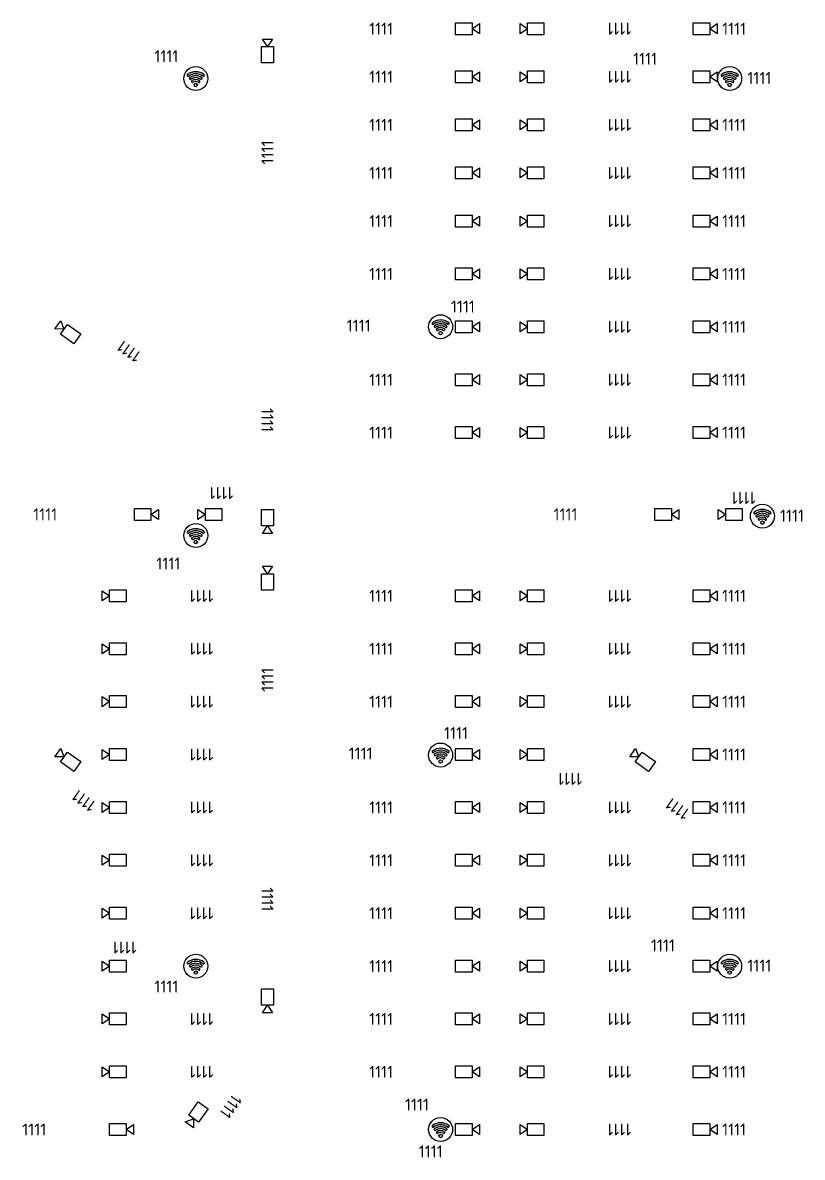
# Model space of a CAD drawing. Header units: millimetres. Extents: x -620 to 492225, y -805 to 106936.
# Drawn here: x 70311 to 102863, y 673 to 48012 of the extents above; entities that cross this region are included whole.
import ezdxf
from ezdxf.enums import TextEntityAlignment as Align

# ---------------------------------------------------------------- set-up
doc = ezdxf.new("R2010")
doc.units = ezdxf.units.MM
doc.set_wipeout_variables(frame=1)
for name, color, linetype in [('_WB_ATTR', 7, 'Continuous'), ('_WB_CAM_dome_2.8', 82, 'Continuous'), ('_WB_CAM_dome_4.0', 5, 'Continuous'), ('_WB_HIDDEN_ATTR', 7, 'Continuous'), ('_WB_WIFI_505', 5, 'Continuous')]:
    doc.layers.add(name, color=color, linetype=linetype)
doc.styles.add('WB_ISOCPEUR', font='isocpeur.ttf')

# ---------------------------------------------------------------- blocks, each defined once
blk = doc.blocks.new('camera')
at = {"layer": '_WB_ATTR', "style": 'WB_ISOCPEUR', "flags": 8}
blk.add_attdef('NAME', text='', height=250, dxfattribs=at).set_placement((619, 11), align=Align.MIDDLE_LEFT)
at = {"layer": '_WB_HIDDEN_ATTR', "style": 'WB_ISOCPEUR', "flags": 1}
for tag, p in [('MAC', (0, -671)), ('SERIAL_NUMBER', (0, -1002)), ('ICON', (0, -1333))]:
    blk.add_attdef(tag, text='', height=250, dxfattribs=at).set_placement(p, align=Align.MIDDLE_LEFT)
at = {"color": 255}
blk.add_wipeout([(0, 125), (343, 125), (343, 0), (500, 105), (500, -105), (343, 0), (343, -125), (0, -125)], dxfattribs=at)
blk.add_lwpolyline([(0, 125), (343, 125), (343, -125), (0, -125)], close=True)
blk.add_lwpolyline([(343, 0), (500, 105), (500, -105), (343, 0)])
at = {"layer": '_WB_HIDDEN_ATTR', "style": 'WB_ISOCPEUR', "flags": 1}
blk.add_attdef('IP', text='', height=250, dxfattribs=at).set_placement((0, -340), align=Align.MIDDLE_LEFT)
blk = doc.blocks.new('AP')
at = {"layer": '_WB_ATTR', "style": 'WB_ISOCPEUR', "flags": 8}
blk.add_attdef('NAME', text='', height=250, dxfattribs=at).set_placement((369, 11), align=Align.MIDDLE_LEFT)
at = {"layer": '_WB_HIDDEN_ATTR', "style": 'WB_ISOCPEUR', "flags": 1}
for tag, p in [('MAC', (-250, -753)), ('SERIAL_NUMBER', (-250, -1084)), ('ICON', (-250, -1416))]:
    blk.add_attdef(tag, text='', height=250, dxfattribs=at).set_placement(p, align=Align.MIDDLE_LEFT)
at = {"color": 255}
blk.add_wipeout([(0, 250), (-13, 250), (-22, 249), (-33, 248), (-48, 245), (-57, 243), (-71, 240), (-81, 237), (-94, 232), (-107, 226), (-121, 219), (-135, 210), (-148, 201), (-164, 188), (-172, 181), (-182, 171), (-191, 161), (-198, 152), (-205, 143), (-211, 134), (-218, 122), (-224, 111), (-230, 99), (-234, 88), (-238, 77), (-241, 65), (-244, 54), (-246, 44), (-248, 34), (-249, 18), (-250, 6), (-250, -10), (-249, -25), (-247, -41), (-244, -56), (-239, -73), (-236, -82), (-233, -92), (-226, -107), (-221, -117), (-214, -129), (-206, -142), (-197, -154), (-191, -161), (-186, -168), (-178, -176), (-172, -182), (-165, -188), (-157, -195), (-150, -200), (-143, -205), (-133, -212), (-125, -216), (-114, -223), (-104, -227), (-94, -232), (-84, -235), (-74, -239), (-63, -242), (-54, -244), (-41, -247), (-28, -248), (-14, -250), (0, -250), (16, -249), (34, -248), (51, -245), (62, -242), (78, -237), (91, -233), (108, -226), (120, -219), (130, -213), (140, -207), (151, -199), (161, -191), (173, -181), (173, -181), (187, -166), (198, -153), (198, -153), (207, -141), (211, -134), (217, -124), (223, -114), (223, -114), (228, -103), (232, -92), (238, -78), (241, -66), (244, -57), (246, -43), (248, -34), (249, -23), (250, -8), (250, 6), (249, 17), (248, 30), (247, 38), (247, 38), (246, 45), (244, 55), (242, 64), (239, 74), (236, 83), (232, 92), (226, 106), (220, 118), (212, 133), (204, 144), (199, 151), (191, 161), (186, 167), (176, 178), (165, 188), (154, 197), (146, 203), (138, 208), (127, 216), (110, 225), (96, 231), (87, 234), (81, 237), (66, 241), (59, 243), (48, 245), (38, 247), (32, 248), (21, 249), (12, 250)], dxfattribs=at)
h = blk.add_hatch(color=256)
h.dxf.hatch_style = 1
h.paths.add_polyline_path([(-171, 87, 1), (-147, 53, -0.313169), (147, 53, 1), (171, 87, 0.313169)])
h.paths.add_polyline_path([(101, -13, 1), (125, 22, 0.313169), (-125, 22, 1), (-101, -13, -0.313169)])
h.paths.add_polyline_path([(79, -44, 0.313169), (-79, -44, 1), (-55, -79, -0.313169), (55, -79, 1)])
h.paths.add_polyline_path([(36, -134, 1), (-36, -134, 1)])
for centre, radius in [((0, 0), 250), ((0, -134), 36)]:
    blk.add_circle(centre, radius)
for centre, radius, start, end in [((-159, 70), 21, 124.7778, 304.7778), ((0, -158), 299, 55.2222, 124.7778), ((0, -158), 257, 55.2222, 124.7778), ((-113, 4), 21, 124.7778, 304.7778), ((0, -158), 219, 55.2222, 124.7778), ((0, -158), 177, 55.2222, 124.7778), ((0, -158), 177, 55.2222, 124.7778), ((113, 4), 21, 235.2222, 55.2222), ((159, 70), 21, 235.2222, 55.2222), ((-67, -61), 21, 124.7778, 304.7778), ((0, -158), 139, 55.2222, 124.7778), ((0, -158), 97, 55.2222, 124.7778), ((67, -61), 21, 235.2222, 55.2222)]:
    blk.add_arc(centre, radius, start, end)
at = {"layer": '_WB_HIDDEN_ATTR', "style": 'WB_ISOCPEUR', "flags": 1}
blk.add_attdef('IP', text='', height=250, dxfattribs=at).set_placement((-250, -422), align=Align.MIDDLE_LEFT)

msp = doc.modelspace()

# ---------------------------------------------------------------- block references
at = {"layer": '_WB_CAM_dome_2.8', "color": 5}
ref = msp.add_blockref('camera', (80529, 46331), dxfattribs=dict(at, xscale=2, yscale=2, zscale=2, rotation=90))
ref.add_attrib('NAME', '1111', dxfattribs={"layer": '_WB_ATTR', "height": 500, "rotation": 90, "style": 'WB_ISOCPEUR'}).set_placement((80529, 42098), align=Align.MIDDLE_LEFT)
ref = msp.add_blockref('camera', (72591, 34823), dxfattribs=dict(at, xscale=2, yscale=2, zscale=2, rotation=144.5278637389484))
ref.add_attrib('NAME', '1111', dxfattribs={"layer": '_WB_ATTR', "height": 500, "rotation": 144.5279, "style": 'WB_ISOCPEUR'}).set_placement((75161, 34007), align=Align.MIDDLE_LEFT)
ref = msp.add_blockref('camera', (80529, 27705), dxfattribs=dict(at, xscale=2, yscale=2, zscale=2, rotation=270))
ref.add_attrib('NAME', '1111', dxfattribs={"layer": '_WB_ATTR', "height": 500, "rotation": 270, "style": 'WB_ISOCPEUR'}).set_placement((80529, 31939), align=Align.MIDDLE_LEFT)
ref = msp.add_blockref('camera', (78630, 27498), dxfattribs=dict(at, xscale=2, yscale=2, zscale=2, rotation=179.999999999996))
ref.add_attrib('NAME', '1111', dxfattribs={"layer": '_WB_ATTR', "height": 500, "rotation": 180, "style": 'WB_ISOCPEUR'}).set_placement((79109, 28389), align=Align.MIDDLE_LEFT)
ref = msp.add_blockref('camera', (100356, 27498), dxfattribs=dict(at, xscale=2, yscale=2, zscale=2, rotation=179.999999999996))
ref.add_attrib('NAME', '1111', dxfattribs={"layer": '_WB_ATTR', "height": 500, "rotation": 180, "style": 'WB_ISOCPEUR'}).set_placement((100915, 28181), align=Align.MIDDLE_LEFT)
ref = msp.add_blockref('camera', (74982, 27498), dxfattribs=dict(at, xscale=2, yscale=2, zscale=2))
ref.add_attrib('NAME', '1111', dxfattribs={"layer": '_WB_ATTR', "height": 500, "rotation": 360, "style": 'WB_ISOCPEUR'}).set_placement((70749, 27498), align=Align.MIDDLE_LEFT)
ref = msp.add_blockref('camera', (96708, 27498), dxfattribs=dict(at, xscale=2, yscale=2, zscale=2))
ref.add_attrib('NAME', '1111', dxfattribs={"layer": '_WB_ATTR', "height": 500, "rotation": 360, "style": 'WB_ISOCPEUR'}).set_placement((92475, 27498), align=Align.MIDDLE_LEFT)
ref = msp.add_blockref('camera', (80529, 24331), dxfattribs=dict(at, xscale=2, yscale=2, zscale=2, rotation=90))
ref.add_attrib('NAME', '1111', dxfattribs={"layer": '_WB_ATTR', "height": 500, "rotation": 90, "style": 'WB_ISOCPEUR'}).set_placement((80529, 20098), align=Align.MIDDLE_LEFT)
ref = msp.add_blockref('camera', (72591, 16978), dxfattribs=dict(at, xscale=2, yscale=2, zscale=2, rotation=144.5278637389484))
ref.add_attrib('NAME', '1111', dxfattribs={"layer": '_WB_ATTR', "height": 500, "rotation": 144.5279, "style": 'WB_ISOCPEUR'}).set_placement((73280, 15258), align=Align.MIDDLE_LEFT)
ref = msp.add_blockref('camera', (80529, 7705), dxfattribs=dict(at, xscale=2, yscale=2, zscale=2, rotation=270))
ref.add_attrib('NAME', '1111', dxfattribs={"layer": '_WB_ATTR', "height": 500, "rotation": 270, "style": 'WB_ISOCPEUR'}).set_placement((80529, 11939), align=Align.MIDDLE_LEFT)
ref = msp.add_blockref('camera', (77845, 2844), dxfattribs=dict(at, xscale=1.999999999999999, yscale=1.999999999999999, zscale=1.999999999999999, rotation=234.6037835549006))
ref.add_attrib('NAME', '1111', dxfattribs={"layer": '_WB_ATTR', "height": 500, "rotation": 234.6038, "style": 'WB_ISOCPEUR'}).set_placement((79298, 3205), align=Align.MIDDLE_LEFT)
at = {"layer": '_WB_CAM_dome_4.0', "color": 5}
ref = msp.add_blockref('camera', (88389, 47762), dxfattribs=dict(at, xscale=2, yscale=2, zscale=2))
ref.add_attrib('NAME', '1111', dxfattribs={"layer": '_WB_ATTR', "height": 500, "style": 'WB_ISOCPEUR'}).set_placement((84776, 47762), align=Align.MIDDLE_LEFT)
ref = msp.add_blockref('camera', (92076, 47762), dxfattribs=dict(at, xscale=2, yscale=2, zscale=2, rotation=180))
ref.add_attrib('NAME', '1111', dxfattribs={"layer": '_WB_ATTR', "height": 500, "rotation": 180, "style": 'WB_ISOCPEUR'}).set_placement((95724, 47762), align=Align.MIDDLE_LEFT)
ref = msp.add_blockref('camera', (98312, 47762), dxfattribs=dict(at, xscale=2, yscale=2, zscale=2))
ref.add_attrib('NAME', '1111', dxfattribs={"layer": '_WB_ATTR', "height": 500, "style": 'WB_ISOCPEUR'}).set_placement((99515, 47762), align=Align.MIDDLE_LEFT)
ref = msp.add_blockref('camera', (88389, 45756), dxfattribs=dict(at, xscale=2, yscale=2, zscale=2))
ref.add_attrib('NAME', '1111', dxfattribs={"layer": '_WB_ATTR', "height": 500, "style": 'WB_ISOCPEUR'}).set_placement((84776, 45756), align=Align.MIDDLE_LEFT)
ref = msp.add_blockref('camera', (92076, 45756), dxfattribs=dict(at, xscale=2, yscale=2, zscale=2, rotation=180))
ref.add_attrib('NAME', '1111', dxfattribs={"layer": '_WB_ATTR', "height": 500, "rotation": 180, "style": 'WB_ISOCPEUR'}).set_placement((95724, 45756), align=Align.MIDDLE_LEFT)
ref = msp.add_blockref('camera', (88389, 43749), dxfattribs=dict(at, xscale=2, yscale=2, zscale=2))
ref.add_attrib('NAME', '1111', dxfattribs={"layer": '_WB_ATTR', "height": 500, "style": 'WB_ISOCPEUR'}).set_placement((84776, 43749), align=Align.MIDDLE_LEFT)
ref = msp.add_blockref('camera', (92076, 43749), dxfattribs=dict(at, xscale=2, yscale=2, zscale=2, rotation=180))
ref.add_attrib('NAME', '1111', dxfattribs={"layer": '_WB_ATTR', "height": 500, "rotation": 180, "style": 'WB_ISOCPEUR'}).set_placement((95724, 43749), align=Align.MIDDLE_LEFT)
ref = msp.add_blockref('camera', (98312, 43749), dxfattribs=dict(at, xscale=2, yscale=2, zscale=2))
ref.add_attrib('NAME', '1111', dxfattribs={"layer": '_WB_ATTR', "height": 500, "style": 'WB_ISOCPEUR'}).set_placement((99515, 43749), align=Align.MIDDLE_LEFT)
ref = msp.add_blockref('camera', (88389, 41743), dxfattribs=dict(at, xscale=2, yscale=2, zscale=2))
ref.add_attrib('NAME', '1111', dxfattribs={"layer": '_WB_ATTR', "height": 500, "style": 'WB_ISOCPEUR'}).set_placement((84776, 41743), align=Align.MIDDLE_LEFT)
ref = msp.add_blockref('camera', (92076, 41743), dxfattribs=dict(at, xscale=2, yscale=2, zscale=2, rotation=180))
ref.add_attrib('NAME', '1111', dxfattribs={"layer": '_WB_ATTR', "height": 500, "rotation": 180, "style": 'WB_ISOCPEUR'}).set_placement((95724, 41743), align=Align.MIDDLE_LEFT)
ref = msp.add_blockref('camera', (98312, 41743), dxfattribs=dict(at, xscale=2, yscale=2, zscale=2))
ref.add_attrib('NAME', '1111', dxfattribs={"layer": '_WB_ATTR', "height": 500, "style": 'WB_ISOCPEUR'}).set_placement((99515, 41743), align=Align.MIDDLE_LEFT)
ref = msp.add_blockref('camera', (88389, 39736), dxfattribs=dict(at, xscale=2, yscale=2, zscale=2))
ref.add_attrib('NAME', '1111', dxfattribs={"layer": '_WB_ATTR', "height": 500, "style": 'WB_ISOCPEUR'}).set_placement((84776, 39736), align=Align.MIDDLE_LEFT)
ref = msp.add_blockref('camera', (92076, 39736), dxfattribs=dict(at, xscale=2, yscale=2, zscale=2, rotation=180))
ref.add_attrib('NAME', '1111', dxfattribs={"layer": '_WB_ATTR', "height": 500, "rotation": 180, "style": 'WB_ISOCPEUR'}).set_placement((95724, 39736), align=Align.MIDDLE_LEFT)
ref = msp.add_blockref('camera', (98312, 39736), dxfattribs=dict(at, xscale=2, yscale=2, zscale=2))
ref.add_attrib('NAME', '1111', dxfattribs={"layer": '_WB_ATTR', "height": 500, "style": 'WB_ISOCPEUR'}).set_placement((99515, 39736), align=Align.MIDDLE_LEFT)
ref = msp.add_blockref('camera', (88389, 37530), dxfattribs=dict(at, xscale=2, yscale=2, zscale=2))
ref.add_attrib('NAME', '1111', dxfattribs={"layer": '_WB_ATTR', "height": 500, "style": 'WB_ISOCPEUR'}).set_placement((84776, 37530), align=Align.MIDDLE_LEFT)
ref = msp.add_blockref('camera', (92076, 37530), dxfattribs=dict(at, xscale=2, yscale=2, zscale=2, rotation=180))
ref.add_attrib('NAME', '1111', dxfattribs={"layer": '_WB_ATTR', "height": 500, "rotation": 180, "style": 'WB_ISOCPEUR'}).set_placement((95724, 37530), align=Align.MIDDLE_LEFT)
ref = msp.add_blockref('camera', (98312, 37530), dxfattribs=dict(at, xscale=2, yscale=2, zscale=2))
ref.add_attrib('NAME', '1111', dxfattribs={"layer": '_WB_ATTR', "height": 500, "style": 'WB_ISOCPEUR'}).set_placement((99515, 37530), align=Align.MIDDLE_LEFT)
ref = msp.add_blockref('camera', (88389, 35323), dxfattribs=dict(at, xscale=2, yscale=2, zscale=2))
ref.add_attrib('NAME', '1111', dxfattribs={"layer": '_WB_ATTR', "height": 500, "style": 'WB_ISOCPEUR'}).set_placement((88190, 36168), align=Align.MIDDLE_LEFT)
ref = msp.add_blockref('camera', (92076, 35323), dxfattribs=dict(at, xscale=2, yscale=2, zscale=2, rotation=180))
ref.add_attrib('NAME', '1111', dxfattribs={"layer": '_WB_ATTR', "height": 500, "rotation": 180, "style": 'WB_ISOCPEUR'}).set_placement((95724, 35323), align=Align.MIDDLE_LEFT)
ref = msp.add_blockref('camera', (98312, 35323), dxfattribs=dict(at, xscale=2, yscale=2, zscale=2))
ref.add_attrib('NAME', '1111', dxfattribs={"layer": '_WB_ATTR', "height": 500, "style": 'WB_ISOCPEUR'}).set_placement((99515, 35323), align=Align.MIDDLE_LEFT)
ref = msp.add_blockref('camera', (88389, 33117), dxfattribs=dict(at, xscale=2, yscale=2, zscale=2))
ref.add_attrib('NAME', '1111', dxfattribs={"layer": '_WB_ATTR', "height": 500, "style": 'WB_ISOCPEUR'}).set_placement((84776, 33117), align=Align.MIDDLE_LEFT)
ref = msp.add_blockref('camera', (92076, 33117), dxfattribs=dict(at, xscale=2, yscale=2, zscale=2, rotation=180))
ref.add_attrib('NAME', '1111', dxfattribs={"layer": '_WB_ATTR', "height": 500, "rotation": 180, "style": 'WB_ISOCPEUR'}).set_placement((95724, 33117), align=Align.MIDDLE_LEFT)
ref = msp.add_blockref('camera', (98312, 33117), dxfattribs=dict(at, xscale=2, yscale=2, zscale=2))
ref.add_attrib('NAME', '1111', dxfattribs={"layer": '_WB_ATTR', "height": 500, "style": 'WB_ISOCPEUR'}).set_placement((99515, 33117), align=Align.MIDDLE_LEFT)
ref = msp.add_blockref('camera', (88389, 30910), dxfattribs=dict(at, xscale=2, yscale=2, zscale=2))
ref.add_attrib('NAME', '1111', dxfattribs={"layer": '_WB_ATTR', "height": 500, "style": 'WB_ISOCPEUR'}).set_placement((84776, 30910), align=Align.MIDDLE_LEFT)
ref = msp.add_blockref('camera', (92076, 30910), dxfattribs=dict(at, xscale=2, yscale=2, zscale=2, rotation=180))
ref.add_attrib('NAME', '1111', dxfattribs={"layer": '_WB_ATTR', "height": 500, "rotation": 180, "style": 'WB_ISOCPEUR'}).set_placement((95724, 30910), align=Align.MIDDLE_LEFT)
ref = msp.add_blockref('camera', (98312, 30910), dxfattribs=dict(at, xscale=2, yscale=2, zscale=2))
ref.add_attrib('NAME', '1111', dxfattribs={"layer": '_WB_ATTR', "height": 500, "style": 'WB_ISOCPEUR'}).set_placement((99515, 30910), align=Align.MIDDLE_LEFT)
ref = msp.add_blockref('camera', (74627, 24097), dxfattribs=dict(at, xscale=2, yscale=2, zscale=2, rotation=180))
ref.add_attrib('NAME', '1111', dxfattribs={"layer": '_WB_ATTR', "height": 500, "rotation": 180, "style": 'WB_ISOCPEUR'}).set_placement((78275, 24097), align=Align.MIDDLE_LEFT)
ref = msp.add_blockref('camera', (88389, 24097), dxfattribs=dict(at, xscale=2, yscale=2, zscale=2))
ref.add_attrib('NAME', '1111', dxfattribs={"layer": '_WB_ATTR', "height": 500, "style": 'WB_ISOCPEUR'}).set_placement((84776, 24097), align=Align.MIDDLE_LEFT)
ref = msp.add_blockref('camera', (92076, 24097), dxfattribs=dict(at, xscale=2, yscale=2, zscale=2, rotation=180))
ref.add_attrib('NAME', '1111', dxfattribs={"layer": '_WB_ATTR', "height": 500, "rotation": 180, "style": 'WB_ISOCPEUR'}).set_placement((95724, 24097), align=Align.MIDDLE_LEFT)
ref = msp.add_blockref('camera', (98312, 24097), dxfattribs=dict(at, xscale=2, yscale=2, zscale=2))
ref.add_attrib('NAME', '1111', dxfattribs={"layer": '_WB_ATTR', "height": 500, "style": 'WB_ISOCPEUR'}).set_placement((99515, 24097), align=Align.MIDDLE_LEFT)
ref = msp.add_blockref('camera', (74627, 21891), dxfattribs=dict(at, xscale=2, yscale=2, zscale=2, rotation=180))
ref.add_attrib('NAME', '1111', dxfattribs={"layer": '_WB_ATTR', "height": 500, "rotation": 180, "style": 'WB_ISOCPEUR'}).set_placement((78275, 21891), align=Align.MIDDLE_LEFT)
ref = msp.add_blockref('camera', (88389, 21891), dxfattribs=dict(at, xscale=2, yscale=2, zscale=2))
ref.add_attrib('NAME', '1111', dxfattribs={"layer": '_WB_ATTR', "height": 500, "style": 'WB_ISOCPEUR'}).set_placement((84776, 21891), align=Align.MIDDLE_LEFT)
ref = msp.add_blockref('camera', (92076, 21891), dxfattribs=dict(at, xscale=2, yscale=2, zscale=2, rotation=180))
ref.add_attrib('NAME', '1111', dxfattribs={"layer": '_WB_ATTR', "height": 500, "rotation": 180, "style": 'WB_ISOCPEUR'}).set_placement((95724, 21891), align=Align.MIDDLE_LEFT)
ref = msp.add_blockref('camera', (98312, 21891), dxfattribs=dict(at, xscale=2, yscale=2, zscale=2))
ref.add_attrib('NAME', '1111', dxfattribs={"layer": '_WB_ATTR', "height": 500, "style": 'WB_ISOCPEUR'}).set_placement((99515, 21891), align=Align.MIDDLE_LEFT)
ref = msp.add_blockref('camera', (74627, 19684), dxfattribs=dict(at, xscale=2, yscale=2, zscale=2, rotation=180))
ref.add_attrib('NAME', '1111', dxfattribs={"layer": '_WB_ATTR', "height": 500, "rotation": 180, "style": 'WB_ISOCPEUR'}).set_placement((78275, 19684), align=Align.MIDDLE_LEFT)
ref = msp.add_blockref('camera', (88389, 19684), dxfattribs=dict(at, xscale=2, yscale=2, zscale=2))
ref.add_attrib('NAME', '1111', dxfattribs={"layer": '_WB_ATTR', "height": 500, "style": 'WB_ISOCPEUR'}).set_placement((84776, 19684), align=Align.MIDDLE_LEFT)
ref = msp.add_blockref('camera', (92076, 19684), dxfattribs=dict(at, xscale=2, yscale=2, zscale=2, rotation=180))
ref.add_attrib('NAME', '1111', dxfattribs={"layer": '_WB_ATTR', "height": 500, "rotation": 180, "style": 'WB_ISOCPEUR'}).set_placement((95724, 19684), align=Align.MIDDLE_LEFT)
ref = msp.add_blockref('camera', (98312, 19684), dxfattribs=dict(at, xscale=2, yscale=2, zscale=2))
ref.add_attrib('NAME', '1111', dxfattribs={"layer": '_WB_ATTR', "height": 500, "style": 'WB_ISOCPEUR'}).set_placement((99515, 19684), align=Align.MIDDLE_LEFT)
ref = msp.add_blockref('camera', (88389, 17478), dxfattribs=dict(at, xscale=2, yscale=2, zscale=2))
ref.add_attrib('NAME', '1111', dxfattribs={"layer": '_WB_ATTR', "height": 500, "style": 'WB_ISOCPEUR'}).set_placement((87905, 18375), align=Align.MIDDLE_LEFT)
ref = msp.add_blockref('camera', (74627, 17478), dxfattribs=dict(at, xscale=2, yscale=2, zscale=2, rotation=180))
ref.add_attrib('NAME', '1111', dxfattribs={"layer": '_WB_ATTR', "height": 500, "rotation": 180, "style": 'WB_ISOCPEUR'}).set_placement((78275, 17478), align=Align.MIDDLE_LEFT)
ref = msp.add_blockref('camera', (92076, 17478), dxfattribs=dict(at, xscale=2, yscale=2, zscale=2, rotation=180))
ref.add_attrib('NAME', '1111', dxfattribs={"layer": '_WB_ATTR', "height": 500, "rotation": 180, "style": 'WB_ISOCPEUR'}).set_placement((93667, 16462), align=Align.MIDDLE_LEFT)
ref = msp.add_blockref('camera', (98312, 17478), dxfattribs=dict(at, xscale=2, yscale=2, zscale=2))
ref.add_attrib('NAME', '1111', dxfattribs={"layer": '_WB_ATTR', "height": 500, "style": 'WB_ISOCPEUR'}).set_placement((99515, 17478), align=Align.MIDDLE_LEFT)
ref = msp.add_blockref('camera', (74627, 15271), dxfattribs=dict(at, xscale=2, yscale=2, zscale=2, rotation=180))
ref.add_attrib('NAME', '1111', dxfattribs={"layer": '_WB_ATTR', "height": 500, "rotation": 180, "style": 'WB_ISOCPEUR'}).set_placement((78275, 15271), align=Align.MIDDLE_LEFT)
ref = msp.add_blockref('camera', (88389, 15271), dxfattribs=dict(at, xscale=2, yscale=2, zscale=2))
ref.add_attrib('NAME', '1111', dxfattribs={"layer": '_WB_ATTR', "height": 500, "style": 'WB_ISOCPEUR'}).set_placement((84776, 15271), align=Align.MIDDLE_LEFT)
ref = msp.add_blockref('camera', (92076, 15271), dxfattribs=dict(at, xscale=2, yscale=2, zscale=2, rotation=180))
ref.add_attrib('NAME', '1111', dxfattribs={"layer": '_WB_ATTR', "height": 500, "rotation": 180, "style": 'WB_ISOCPEUR'}).set_placement((95724, 15271), align=Align.MIDDLE_LEFT)
ref = msp.add_blockref('camera', (98312, 15271), dxfattribs=dict(at, xscale=2, yscale=2, zscale=2))
ref.add_attrib('NAME', '1111', dxfattribs={"layer": '_WB_ATTR', "height": 500, "style": 'WB_ISOCPEUR'}).set_placement((99515, 15271), align=Align.MIDDLE_LEFT)
ref = msp.add_blockref('camera', (74627, 13065), dxfattribs=dict(at, xscale=2, yscale=2, zscale=2, rotation=180))
ref.add_attrib('NAME', '1111', dxfattribs={"layer": '_WB_ATTR', "height": 500, "rotation": 180, "style": 'WB_ISOCPEUR'}).set_placement((78275, 13065), align=Align.MIDDLE_LEFT)
ref = msp.add_blockref('camera', (88389, 13065), dxfattribs=dict(at, xscale=2, yscale=2, zscale=2))
ref.add_attrib('NAME', '1111', dxfattribs={"layer": '_WB_ATTR', "height": 500, "style": 'WB_ISOCPEUR'}).set_placement((84776, 13065), align=Align.MIDDLE_LEFT)
ref = msp.add_blockref('camera', (92076, 13065), dxfattribs=dict(at, xscale=2, yscale=2, zscale=2, rotation=180))
ref.add_attrib('NAME', '1111', dxfattribs={"layer": '_WB_ATTR', "height": 500, "rotation": 180, "style": 'WB_ISOCPEUR'}).set_placement((95724, 13065), align=Align.MIDDLE_LEFT)
ref = msp.add_blockref('camera', (98312, 13065), dxfattribs=dict(at, xscale=2, yscale=2, zscale=2))
ref.add_attrib('NAME', '1111', dxfattribs={"layer": '_WB_ATTR', "height": 500, "style": 'WB_ISOCPEUR'}).set_placement((99515, 13065), align=Align.MIDDLE_LEFT)
ref = msp.add_blockref('camera', (74627, 10858), dxfattribs=dict(at, xscale=2, yscale=2, zscale=2, rotation=180))
ref.add_attrib('NAME', '1111', dxfattribs={"layer": '_WB_ATTR', "height": 500, "rotation": 180, "style": 'WB_ISOCPEUR'}).set_placement((78275, 10858), align=Align.MIDDLE_LEFT)
ref = msp.add_blockref('camera', (88389, 10858), dxfattribs=dict(at, xscale=2, yscale=2, zscale=2))
ref.add_attrib('NAME', '1111', dxfattribs={"layer": '_WB_ATTR', "height": 500, "style": 'WB_ISOCPEUR'}).set_placement((84776, 10858), align=Align.MIDDLE_LEFT)
ref = msp.add_blockref('camera', (92076, 10858), dxfattribs=dict(at, xscale=2, yscale=2, zscale=2, rotation=180))
ref.add_attrib('NAME', '1111', dxfattribs={"layer": '_WB_ATTR', "height": 500, "rotation": 180, "style": 'WB_ISOCPEUR'}).set_placement((95724, 10858), align=Align.MIDDLE_LEFT)
ref = msp.add_blockref('camera', (98312, 10858), dxfattribs=dict(at, xscale=2, yscale=2, zscale=2))
ref.add_attrib('NAME', '1111', dxfattribs={"layer": '_WB_ATTR', "height": 500, "style": 'WB_ISOCPEUR'}).set_placement((99515, 10858), align=Align.MIDDLE_LEFT)
ref = msp.add_blockref('camera', (74627, 8652), dxfattribs=dict(at, xscale=2, yscale=2, zscale=2, rotation=180))
ref.add_attrib('NAME', '1111', dxfattribs={"layer": '_WB_ATTR', "height": 500, "rotation": 180, "style": 'WB_ISOCPEUR'}).set_placement((75068, 9428), align=Align.MIDDLE_LEFT)
ref = msp.add_blockref('camera', (98312, 8652), dxfattribs=dict(at, xscale=2, yscale=2, zscale=2))
ref.add_attrib('NAME', '1111', dxfattribs={"layer": '_WB_ATTR', "height": 500, "style": 'WB_ISOCPEUR'}).set_placement((96541, 9514), align=Align.MIDDLE_LEFT)
ref = msp.add_blockref('camera', (88389, 8652), dxfattribs=dict(at, xscale=2, yscale=2, zscale=2))
ref.add_attrib('NAME', '1111', dxfattribs={"layer": '_WB_ATTR', "height": 500, "style": 'WB_ISOCPEUR'}).set_placement((84776, 8652), align=Align.MIDDLE_LEFT)
ref = msp.add_blockref('camera', (92076, 8652), dxfattribs=dict(at, xscale=2, yscale=2, zscale=2, rotation=180))
ref.add_attrib('NAME', '1111', dxfattribs={"layer": '_WB_ATTR', "height": 500, "rotation": 180, "style": 'WB_ISOCPEUR'}).set_placement((95724, 8652), align=Align.MIDDLE_LEFT)
ref = msp.add_blockref('camera', (74627, 6445), dxfattribs=dict(at, xscale=2, yscale=2, zscale=2, rotation=180))
ref.add_attrib('NAME', '1111', dxfattribs={"layer": '_WB_ATTR', "height": 500, "rotation": 180, "style": 'WB_ISOCPEUR'}).set_placement((78275, 6445), align=Align.MIDDLE_LEFT)
ref = msp.add_blockref('camera', (88389, 6445), dxfattribs=dict(at, xscale=2, yscale=2, zscale=2))
ref.add_attrib('NAME', '1111', dxfattribs={"layer": '_WB_ATTR', "height": 500, "style": 'WB_ISOCPEUR'}).set_placement((84776, 6445), align=Align.MIDDLE_LEFT)
ref = msp.add_blockref('camera', (92076, 6445), dxfattribs=dict(at, xscale=2, yscale=2, zscale=2, rotation=180))
ref.add_attrib('NAME', '1111', dxfattribs={"layer": '_WB_ATTR', "height": 500, "rotation": 180, "style": 'WB_ISOCPEUR'}).set_placement((95724, 6445), align=Align.MIDDLE_LEFT)
ref = msp.add_blockref('camera', (98312, 6445), dxfattribs=dict(at, xscale=2, yscale=2, zscale=2))
ref.add_attrib('NAME', '1111', dxfattribs={"layer": '_WB_ATTR', "height": 500, "style": 'WB_ISOCPEUR'}).set_placement((99515, 6445), align=Align.MIDDLE_LEFT)
ref = msp.add_blockref('camera', (74627, 4239), dxfattribs=dict(at, xscale=2, yscale=2, zscale=2, rotation=180))
ref.add_attrib('NAME', '1111', dxfattribs={"layer": '_WB_ATTR', "height": 500, "rotation": 180, "style": 'WB_ISOCPEUR'}).set_placement((78275, 4239), align=Align.MIDDLE_LEFT)
ref = msp.add_blockref('camera', (88389, 4239), dxfattribs=dict(at, xscale=2, yscale=2, zscale=2))
ref.add_attrib('NAME', '1111', dxfattribs={"layer": '_WB_ATTR', "height": 500, "style": 'WB_ISOCPEUR'}).set_placement((84776, 4239), align=Align.MIDDLE_LEFT)
ref = msp.add_blockref('camera', (92076, 4239), dxfattribs=dict(at, xscale=2, yscale=2, zscale=2, rotation=180))
ref.add_attrib('NAME', '1111', dxfattribs={"layer": '_WB_ATTR', "height": 500, "rotation": 180, "style": 'WB_ISOCPEUR'}).set_placement((95724, 4239), align=Align.MIDDLE_LEFT)
ref = msp.add_blockref('camera', (98312, 4239), dxfattribs=dict(at, xscale=2, yscale=2, zscale=2))
ref.add_attrib('NAME', '1111', dxfattribs={"layer": '_WB_ATTR', "height": 500, "style": 'WB_ISOCPEUR'}).set_placement((99515, 4239), align=Align.MIDDLE_LEFT)
ref = msp.add_blockref('camera', (73940, 1833, 0), dxfattribs=dict(at, xscale=2, yscale=2, zscale=2))
ref.add_attrib('NAME', '1111', dxfattribs={"layer": '_WB_ATTR', "height": 500, "style": 'WB_ISOCPEUR'}).set_placement((70293, 1833, 0), align=Align.MIDDLE_LEFT)
ref = msp.add_blockref('camera', (88389, 1834), dxfattribs=dict(at, xscale=2, yscale=2, zscale=2))
ref.add_attrib('NAME', '1111', dxfattribs={"layer": '_WB_ATTR', "height": 500, "style": 'WB_ISOCPEUR'}).set_placement((86850, 921), align=Align.MIDDLE_LEFT)
ref = msp.add_blockref('camera', (92076, 1834), dxfattribs=dict(at, xscale=2, yscale=2, zscale=2, rotation=180))
ref.add_attrib('NAME', '1111', dxfattribs={"layer": '_WB_ATTR', "height": 500, "rotation": 180, "style": 'WB_ISOCPEUR'}).set_placement((95724, 1834), align=Align.MIDDLE_LEFT)
ref = msp.add_blockref('camera', (98312, 1834), dxfattribs=dict(at, xscale=2, yscale=2, zscale=2))
ref.add_attrib('NAME', '1111', dxfattribs={"layer": '_WB_ATTR', "height": 500, "style": 'WB_ISOCPEUR'}).set_placement((99515, 1834), align=Align.MIDDLE_LEFT)
at = {"layer": '_WB_WIFI_505'}
ref = msp.add_blockref('AP', (77538, 45681), dxfattribs=dict(at, xscale=2, yscale=2, zscale=2))
ref.add_attrib('NAME', '1111', dxfattribs={"layer": '_WB_ATTR', "height": 500, "style": 'WB_ISOCPEUR'}).set_placement((75812, 46613), align=Align.MIDDLE_LEFT)
ref = msp.add_blockref('AP', (77538, 8647), dxfattribs=dict(at, xscale=2, yscale=2, zscale=2))
ref.add_attrib('NAME', '1111', dxfattribs={"layer": '_WB_ATTR', "height": 500, "style": 'WB_ISOCPEUR'}).set_placement((75812, 7795), align=Align.MIDDLE_LEFT)

# ---------------------------------------------------------------- next in the draw order: block references
at = {"layer": '_WB_CAM_dome_2.8', "color": 5}
ref = msp.add_blockref('camera', (96591, 16978), dxfattribs=dict(at, xscale=2, yscale=2, zscale=2, rotation=144.5278637389484))
ref.add_attrib('NAME', '1111', dxfattribs={"layer": '_WB_ATTR', "height": 500, "rotation": 144.5279, "style": 'WB_ISOCPEUR'}).set_placement((98062, 14922), align=Align.MIDDLE_LEFT)
at = {"layer": '_WB_CAM_dome_4.0', "color": 5}
ref = msp.add_blockref('camera', (98312, 45756), dxfattribs=dict(at, xscale=2, yscale=2, zscale=2))
ref.add_attrib('NAME', '1111', dxfattribs={"layer": '_WB_ATTR', "height": 500, "style": 'WB_ISOCPEUR'}).set_placement((95798, 46506), align=Align.MIDDLE_LEFT)
at = {"layer": '_WB_WIFI_505'}
ref = msp.add_blockref('AP', (87761, 35327), dxfattribs=dict(at, xscale=2, yscale=2, zscale=2))
ref.add_attrib('NAME', '1111', dxfattribs={"layer": '_WB_ATTR', "height": 500, "style": 'WB_ISOCPEUR'}).set_placement((83843, 35373), align=Align.MIDDLE_LEFT)
ref = msp.add_blockref('AP', (101196, 27420), dxfattribs=dict(at, xscale=2, yscale=2, zscale=2))
ref.add_attrib('NAME', '1111', dxfattribs={"layer": '_WB_ATTR', "height": 500, "style": 'WB_ISOCPEUR'}).set_placement((101933, 27443), align=Align.MIDDLE_LEFT)
ref = msp.add_blockref('AP', (77538, 26613), dxfattribs=dict(at, xscale=2, yscale=2, zscale=2))
ref.add_attrib('NAME', '1111', dxfattribs={"layer": '_WB_ATTR', "height": 500, "style": 'WB_ISOCPEUR'}).set_placement((75896, 25447), align=Align.MIDDLE_LEFT)
ref = msp.add_blockref('AP', (87761, 17457), dxfattribs=dict(at, xscale=2, yscale=2, zscale=2))
ref.add_attrib('NAME', '1111', dxfattribs={"layer": '_WB_ATTR', "height": 500, "style": 'WB_ISOCPEUR'}).set_placement((83920, 17523), align=Align.MIDDLE_LEFT)
ref = msp.add_blockref('AP', (99830, 8647), dxfattribs=dict(at, xscale=2, yscale=2, zscale=2))
ref.add_attrib('NAME', '1111', dxfattribs={"layer": '_WB_ATTR', "height": 500, "style": 'WB_ISOCPEUR'}).set_placement((100567, 8670), align=Align.MIDDLE_LEFT)
ref = msp.add_blockref('AP', (87761, 1830), dxfattribs=dict(at, xscale=2, yscale=2, zscale=2))
ref.add_attrib('NAME', '1111', dxfattribs={"layer": '_WB_ATTR', "height": 500, "style": 'WB_ISOCPEUR'}).set_placement((86270, 2872), align=Align.MIDDLE_LEFT)

# ---------------------------------------------------------------- next in the draw order: block references
ref = msp.add_blockref('AP', (99830, 45681), dxfattribs=dict(at, xscale=2, yscale=2, zscale=2))
ref.add_attrib('NAME', '1111', dxfattribs={"layer": '_WB_ATTR', "height": 500, "style": 'WB_ISOCPEUR'}).set_placement((100567, 45704), align=Align.MIDDLE_LEFT)

doc.saveas('drawing.dxf')
